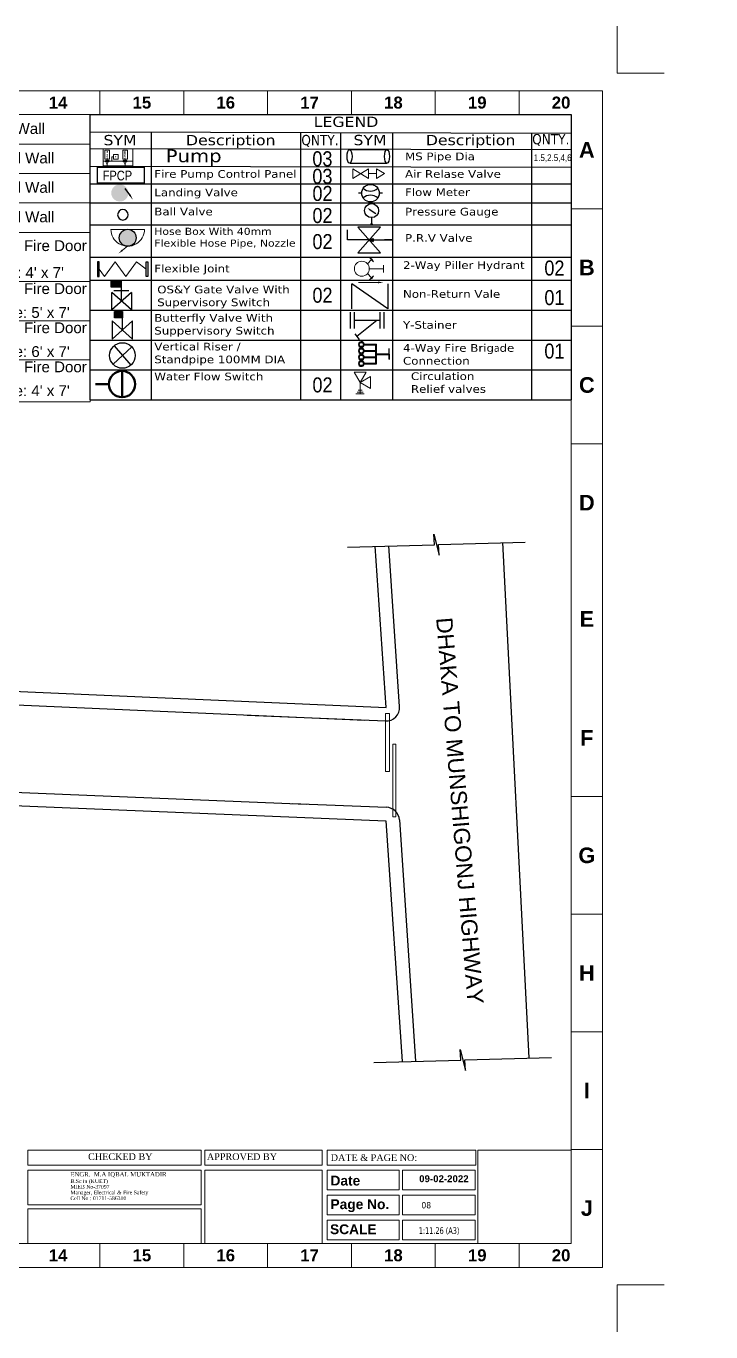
# Model space of a CAD drawing. Header units: inches. Extents: x -98933 to 1585249, y -3352739 to 192771.
# Drawn here: x 22073 to 23894, y 47462 to 50937 of the extents above; entities that cross this region are included whole.
import ezdxf

# ---------------------------------------------------------------- set-up
doc = ezdxf.new("R2010")
doc.units = ezdxf.units.IN
doc.header["$MEASUREMENT"] = 0
doc.header["$PDMODE"] = 35
doc.linetypes.add('CONTINOUS', pattern=[0])
doc.linetypes.add('DASH', pattern=[0.35, 0.25, -0.1])
doc.layers.get('0').update_dxf_attribs({"lineweight": 0})
doc.layers.get('Defpoints').update_dxf_attribs({"lineweight": 0})
for name, color, linetype in [('-TB', 7, 'Continuous'), ('8', 7, 'Continuous'), ('A site line', 7, 'Continuous'), ('bp door', 40, 'Continuous'), ('fire rated wall', 7, 'Continuous'), ('legend', 7, 'Continuous')]:
    doc.layers.add(name, color=color, linetype=linetype)
for name, color, linetype, lineweight in [('BRICK', 32, 'Continuous', 20), ('DIM', 7, 'Continuous', 0), ('FF-VALVES', 170, 'Continuous', 18), ('FIRE SCH', 8, 'Continuous', 0), ('FPS- Butterfly Valve', 1, 'Continuous', 25), ('FPS- FBC-2', 1, 'Continuous', 25), ('FPS- Flexible Joint', 1, 'Continuous', 25), ('FPS- Hose Box', 1, 'Continuous', 25), ('FPS- Landing Valve', 1, 'Continuous', 25), ('FPS- Non Ruturn Valve', 1, 'Continuous', 25), ('FPS- OSY Valve', 1, 'Continuous', 25), ('FPS- Pillar Hydrant', 1, 'Continuous', 25), ('FPS- Pressure Gauge', 1, 'Continuous', 25), ('FPS- Pressure Relief Valve', 1, 'Continuous', 25), ('FPS- Riser', 1, 'Continuous', 25), ('FPS- Y-Strainer', 1, 'Continuous', 25), ('Inline', 7, 'Continuous', 0), ('Layer1', 134, 'Continuous', 0), ('OHTDELIVERY', 7, 'Continuous', 0), ('Outline', 7, 'Continuous', 0), ('pipe line', 1, 'Continuous', 25), ('Scale', 7, 'Continuous', 0), ('Scale_Text', 7, 'Continuous', 0), ('Text', 7, 'Continuous', 0), ('TEXT_TITLEBOX', 7, 'Continuous', 13), ('Titelblk', 7, 'Continuous', 25), ('TITLE', 7, 'Continuous', 20), ('wall', 7, 'Continuous', 0)]:
    doc.layers.add(name, color=color, linetype=linetype, lineweight=lineweight)
doc.styles.add('arial narrow', font='tahoma.ttf')
doc.styles.add('legend', font='arial.ttf')
doc.styles.add('new', font='tahoma.ttf', dxfattribs={"width": 1.3})
doc.styles.add('REG', font='times.ttf')
doc.styles.add('SHT-TEXT-1', font='times.ttf', dxfattribs={"height": 12})
doc.styles.get("Standard").update_dxf_attribs({"font": 'arialbd.ttf', "height": 24})
doc.styles.add('style1', font='arial.ttf')
doc.styles.add('TX 5', font='ARIALN.TTF')
doc.styles.add('ZIA', font='ARIALN.TTF', dxfattribs={"width": 1.05, "height": 10})
doc.dimstyles.new('Dim-Pres', dxfattribs={"dimtxt": 5.5, "dimasz": 2, "dimexe": 1.5, "dimexo": 1.5, "dimgap": 1, "dimtad": 3, "dimdec": 0, "dimzin": 3, "dimdsep": 46, "dimlunit": 4, "dimtxsty": 'REG', "dimblk": 'point', "dimcen": 2, "dimclrd": 256, "dimclre": 256, "dimclrt": 7, "dimadec": 0, "dimazin": 0, "dimtfac": 0.75, "dimtdec": 0, "dimtmove": 1, "dimatfit": 3, "dimldrblk": 'point', "dimfxl": 0, "dimtolj": 1, "dimtzin": 0, "dimlwd": -1, "dimlwe": -1, "dimarcsym": 1})

# ---------------------------------------------------------------- blocks, each defined once
blk = doc.blocks.new('dot')
at = {"color": 4}
for p, q in [((-1.5, 0), (1.5, 0)), ((0, 1.5), (0, -1.5))]:
    blk.add_line(p, q, dxfattribs=at)
at = {"color": 6, "const_width": 0.5}
blk.add_lwpolyline([(-0.25, 0, 1), (0.25, 0, 1)], format="xyb", close=True, dxfattribs=at)
blk = doc.blocks.new('point')
blk.add_blockref('dot', (0, 0))
blk = doc.blocks.new('*D472')
at = {"layer": 'Defpoints', "color": 0, "ltscale": 30, "transparency": 16777216}
for p in [(21753.2, 48778.7, -11.6), (21753.2, 48778.7), (24696, 48689.4, -11.6)]:
    blk.add_point(p, dxfattribs=at)
at = {"layer": 'Layer1', "ltscale": 30, "transparency": 16777216}
for p, q in [((21752.4, 48778.7), (21751.7, 48778.7)), ((21753.2, 48691.4), (21753.2, 48776.7)), ((21757.2, 48689.4), (21751.7, 48689.4))]:
    blk.add_line(p, q, dxfattribs=at)
at = {"layer": 'Layer1', "ltscale": 30, "transparency": 16777216, "xscale": 2, "yscale": 2, "zscale": 2}
for p, rotation in [((21753.2, 48778.7), 90), ((21753.2, 48689.4), 270)]:
    blk.add_blockref('point', p, dxfattribs=dict(at, rotation=rotation))
at = {"layer": 'Layer1', "color": 7, "ltscale": 30, "transparency": 16777216, "insert": (21749.6, 48734), "char_height": 5, "attachment_point": 5, "rotation": 90, "style": 'REG'}
blk.add_mtext('\\A1;7\'-5"', dxfattribs=at)
blk = doc.blocks.new('gfdf')
at = {"layer": 'fire rated wall'}
h = blk.add_hatch(color=1, dxfattribs=at)
h.dxf.hatch_style = 1
h.paths.add_polyline_path([(9432340, -5613482.8), (9432327.3, -5613470), (9432314.5, -5613482.8)])
h.paths.add_polyline_path([(9432314.5, -5613482.8), (9432327.3, -5613495.5), (9432340, -5613482.8)])
at = {"layer": 'fire rated wall', "color": 1, "elevation": 0}
blk.add_lwpolyline([(9432327.3, -5613495.5), (9432340, -5613482.8), (9432327.3, -5613470), (9432314.5, -5613482.8)], close=True, dxfattribs=at)
blk.add_lwpolyline([(9432284.8, -5613482.8), (9432369.8, -5613482.8)], dxfattribs=at)
blk = doc.blocks.new('bfg')
at = {"layer": 'fire rated wall'}
h = blk.add_hatch(color=1, dxfattribs=at)
h.dxf.hatch_style = 1
h.paths.add_polyline_path([(9432308.7, -5613534.5), (9432321.4, -5613547.3), (9432334.2, -5613534.5)])
h.paths.add_polyline_path([(9432334.2, -5613534.5), (9432321.4, -5613521.8), (9432308.7, -5613534.5)])
h.paths.add_polyline_path([(9432334.2, -5613534.5), (9432359.7, -5613534.5), (9432346.9, -5613521.8)])
h.paths.add_polyline_path([(9432334.2, -5613534.5), (9432346.9, -5613547.3), (9432359.7, -5613534.5)])
at = {"layer": 'fire rated wall', "color": 1, "elevation": 0}
blk.add_lwpolyline([(9432291.7, -5613534.5), (9432376.7, -5613534.5)], dxfattribs=at)
for points in [[(9432321.4, -5613547.3), (9432334.2, -5613534.5), (9432321.4, -5613521.8), (9432308.7, -5613534.5)], [(9432346.9, -5613547.3), (9432359.7, -5613534.5), (9432346.9, -5613521.8), (9432334.2, -5613534.5)]]:
    blk.add_lwpolyline(points, close=True, dxfattribs=at)
blk = doc.blocks.new('gdg')
at = {"layer": 'fire rated wall'}
h = blk.add_hatch(color=1, dxfattribs=at)
h.dxf.hatch_style = 1
h.paths.add_polyline_path([(9432288.4, -5613575.8), (9432298.7, -5613586.1), (9432309, -5613575.8)])
h.paths.add_polyline_path([(9432309, -5613575.8), (9432298.7, -5613565.5), (9432288.4, -5613575.8)])
h.paths.add_polyline_path([(9432309, -5613575.8), (9432329.7, -5613575.8), (9432319.3, -5613565.5)])
h.paths.add_polyline_path([(9432309, -5613575.8), (9432319.3, -5613586.1), (9432329.7, -5613575.8)])
h = blk.add_hatch(color=1, dxfattribs=at)
h.dxf.hatch_style = 1
h.paths.add_polyline_path([(9432329.7, -5613575.8), (9432340, -5613586.1), (9432350.3, -5613575.8)])
h.paths.add_polyline_path([(9432350.3, -5613575.8), (9432340, -5613565.5), (9432329.7, -5613575.8)])
h.paths.add_polyline_path([(9432350.3, -5613575.8), (9432371, -5613575.8), (9432360.7, -5613565.5)])
h.paths.add_polyline_path([(9432350.3, -5613575.8), (9432360.7, -5613586.1), (9432371, -5613575.8)])
at = {"layer": 'fire rated wall', "color": 1, "elevation": 0}
blk.add_lwpolyline([(9432274.6, -5613575.8), (9432382, -5613575.8)], dxfattribs=at)
for points in [[(9432298.7, -5613586.1), (9432309, -5613575.8), (9432298.7, -5613565.5), (9432288.4, -5613575.8)], [(9432319.3, -5613586.1), (9432329.7, -5613575.8), (9432319.3, -5613565.5), (9432309, -5613575.8)], [(9432340, -5613586.1), (9432350.3, -5613575.8), (9432340, -5613565.5), (9432329.7, -5613575.8)], [(9432360.7, -5613586.1), (9432371, -5613575.8), (9432360.7, -5613565.5), (9432350.3, -5613575.8)]]:
    blk.add_lwpolyline(points, close=True, dxfattribs=at)
blk = doc.blocks.new('single door')
at = {"ltscale": 100000}
h = blk.add_hatch(color=1, dxfattribs=at)
h.paths.add_polyline_path([(-35778.4, 23402), (-35782.7, 23397.8), (-35778.4, 23393.6), (-35778.4, 23393.6), (-35778.4, 23393.6), (-35774.2, 23397.8)])
h.paths.add_polyline_path([(-35782.7, 23389.3), (-35778.4, 23385.1), (-35774.2, 23389.3), (-35778.4, 23393.6), (-35778.4, 23393.6), (-35778.4, 23393.6)])
at = {"layer": 'bp door', "color": 1}
for points in [[(-35778.4, 23393.6), (-35774.2, 23397.8), (-35778.4, 23402), (-35782.7, 23397.8)], [(-35796.8, 23382.4), (-35796.8, 23381.1), (-35773.7, 23381.1), (-35773.7, 23382.4)], [(-35778.4, 23385.1), (-35774.2, 23389.3), (-35778.4, 23393.6), (-35782.7, 23389.3)], [(-35773.7, 23381.7), (-35773.7, 23381.1), (-35775.1, 23381.1), (-35775.1, 23379.9), (-35770.6, 23379.9), (-35770.6, 23381.7)]]:
    blk.add_lwpolyline(points, close=True, dxfattribs=at)
at = {"layer": 'bp door', "color": 1, "linetype": 'DASH'}
blk.add_arc((-35774, 23383.3), 22.9, 89.3284, 182.3206, dxfattribs=at)
blk = doc.blocks.new('ghfghfghf')
at = {"ltscale": 100000}
h = blk.add_hatch(color=1, dxfattribs=at)
h.paths.add_polyline_path([(8152.2, 16179.1), (8147.2, 16184.1), (8142.3, 16179.2), (8142.3, 16179.1), (8142.3, 16179.1), (8147.2, 16174.2)])
h.paths.add_polyline_path([(8137.3, 16184.1), (8132.4, 16179.1), (8137.3, 16174.2), (8142.3, 16179.1), (8142.2, 16179.1), (8142.3, 16179.2)])
h = blk.add_hatch(color=1, dxfattribs=at)
h.paths.add_polyline_path([(8162.1, 16179.1), (8157.1, 16184.1), (8152.2, 16179.2), (8152.2, 16179.1), (8152.2, 16179.1), (8157.1, 16174.2)])
h.paths.add_polyline_path([(8147.2, 16184.1), (8142.3, 16179.1), (8147.2, 16174.2), (8152.2, 16179.1), (8152.2, 16179.1), (8152.2, 16179.2)])
at = {"layer": 'bp door', "color": 1}
for points in [[(8117.4, 16220.9), (8114.2, 16220.9), (8114.2, 16166.9), (8117.4, 16166.9)], [(8115.8, 16166.9), (8114.2, 16166.9), (8114.2, 16170.1), (8111.6, 16170.1), (8111.6, 16159.5), (8115.8, 16159.5)], [(8132.4, 16179.1), (8137.3, 16174.2), (8142.3, 16179.1), (8137.3, 16184.1)], [(8142.2, 16179.1), (8147.2, 16174.2), (8152.2, 16179.1), (8147.2, 16184.1)], [(8142.3, 16179.1), (8147.2, 16174.2), (8152.2, 16179.1), (8147.2, 16184.1)], [(8152.2, 16179.1), (8157.1, 16174.2), (8162.1, 16179.1), (8157.1, 16184.1)]]:
    blk.add_lwpolyline(points, close=True, dxfattribs=at)
at = {"layer": 'bp door', "color": 1, "linetype": 'DASH'}
blk.add_arc((8119.6, 16167.5), 53.5, 359.3284, 92.3206, dxfattribs=at)
at = {"layer": 'legend', "lineweight": 9}
for p, q in [((8045.7, 16910.2), (8724.9, 16910.2)), ((8045.7, 16910.2), (8045.7, 16145.8)), ((8234.5, 16910.2), (8234.5, 16145.8)), ((8724.9, 16910.2), (8724.9, 16145.8)), ((8045.7, 16831.8), (8724.9, 16831.8)), ((8045.7, 16753.5), (8724.9, 16753.5)), ((8045.7, 16675.1), (8724.9, 16675.1)), ((8045.7, 16596.8), (8724.9, 16596.8)), ((8045.7, 16465.9), (8724.9, 16465.9)), ((8045.7, 16361.8), (8724.9, 16361.8)), ((8045.7, 16361.8), (8724.9, 16361.8)), ((8045.7, 16257.7), (8724.9, 16257.7)), ((8045.7, 16145.8), (8724.9, 16145.8))]:
    blk.add_line(p, q, dxfattribs=at)
at = {"layer": 'fire rated wall'}
for name, p, xscale, yscale, zscale in [('gfdf', (-15896353.3, 9482147.7), 1.686168369313236, 1.686168369313236, 1.686168369313236), ('bfg', (-15896353.3, 9482147.7), 1.686168369313236, 1.686168369313236, 1.686168369313236), ('bfg', (-12187865.4, 7275001.3), 1.292997314696549, 1.292997314696549, 1.292997314696549), ('bfg', (-12187832.5, 7275001.3), 1.292997314696549, 1.292997314696549, 1.292997314696549), ('gdg', (-15896353.3, 9482069.3), 1.686168369313236, 1.686168369313236, 1.686168369313236)]:
    blk.add_blockref(name, p, dxfattribs=dict(at, xscale=xscale, yscale=yscale, zscale=zscale))
at = {"layer": 'wall', "color": 4, "ltscale": 100000, "yscale": 2.337885828237631}
for p, xscale, zscale, rotation in [((-46548, -67128.8), 2.337885828237631, 2.337885828233579, 270), ((-46591.9, -67244.8), 2.337885828237631, 2.337885828233579, 270), ((62850.2, -67244.8), -2.337885828237631, 2.337885828232837, 90), ((-46591.9, -67349), 2.337885828237631, 2.337885828233579, 270), ((62850.2, -67349), -2.337885828237631, 2.337885828232837, 90)]:
    blk.add_blockref('single door', p, dxfattribs=dict(at, xscale=xscale, zscale=zscale, rotation=rotation))
at = {"layer": 'legend', "style": 'legend'}
for s, p in [('1:0 Hour Rated Wall', (8243.2, 16858.8)), ('2:00 Hour Rated Wall', (8246.4, 16780.4)), ('3:00 Hour Rated Wall', (8246.4, 16702.1)), ('4:00 Hour Rated Wall', (8246.4, 16623.7)), ('2:00 Hour Rated Fire Door', (8243.2, 16547.1)), ("Single Leaf Size: 4' x 7'", (8240.6, 16475.5)), ('2:00 Hour Rated Fire Door', (8243.2, 16432.7)), ("Double Leaf Size: 5' x 7'", (8240.6, 16369.3)), ('2:00 Hour Rated Fire Door', (8243.2, 16328.6)), ("Double Leaf Size: 6' x 7'", (8240.6, 16265.2)), ('3:00 Hour Rated Fire Door', (8243.2, 16224.5)), ("Double Leaf Size: 4' x 7'", (8240.6, 16161.1))]:
    blk.add_text(s, height=28.724, dxfattribs=at).set_placement(p)
blk = doc.blocks.new('PAGE')
at = {"layer": 'Inline', "color": 252, "lineweight": 15}
blk.add_lwpolyline([(178051640.63, 22656441.11), (178051640.63, 22657235.79), (178050505.36, 22657235.79), (178050505.36, 22656441.11)], close=True, dxfattribs=at)
at = {"layer": 'Outline', "color": 252, "lineweight": 15}
for p, q in [((178051662.57, 22657252.66), (178050483.42, 22657252.66)), ((178051662.57, 22656424.24), (178051662.57, 22657252.66)), ((178050483.42, 22656424.24), (178051662.57, 22656424.24))]:
    blk.add_line(p, q, dxfattribs=at)
at = {"layer": 'Scale', "color": 252, "lineweight": 9}
for p, q in [((178051308.99, 22657235.79), (178051308.99, 22657252.66)), ((178051367.98, 22657235.79), (178051367.98, 22657252.66)), ((178051426.98, 22657235.79), (178051426.98, 22657252.66)), ((178051485.98, 22657235.79), (178051485.98, 22657252.66)), ((178051544.98, 22657235.79), (178051544.98, 22657252.66)), ((178051603.97, 22657235.79), (178051603.97, 22657252.66)), ((178051640.63, 22657169.57), (178051662.57, 22657169.57)), ((178051640.63, 22657086.79), (178051662.57, 22657086.79)), ((178051640.63, 22657004.01), (178051662.57, 22657004.01)), ((178051640.63, 22656755.67), (178051662.57, 22656755.67)), ((178051640.63, 22656672.88), (178051662.57, 22656672.88)), ((178051640.63, 22656590.1), (178051662.57, 22656590.1)), ((178051640.63, 22656507.32), (178051662.57, 22656507.32)), ((178051640.63, 22656507.32), (178051662.57, 22656507.32)), ((178051640.63, 22656507.32), (178051662.57, 22656507.32)), ((178051308.99, 22656424.24), (178051308.99, 22656441.11)), ((178051367.98, 22656424.24), (178051367.98, 22656441.11)), ((178051426.98, 22656424.24), (178051426.98, 22656441.11)), ((178051485.98, 22656424.24), (178051485.98, 22656441.11)), ((178051544.98, 22656424.24), (178051544.98, 22656441.11)), ((178051603.97, 22656424.24), (178051603.97, 22656441.11))]:
    blk.add_line(p, q, dxfattribs=at)
at = {"layer": 'Scale_Text', "color": 252, "lineweight": 13, "attachment_point": 5}
for s, insert, char_height, width in [('16', (178051397.48, 22657244.22), 8.435, 2.5102), ('18', (178051515.48, 22657244.22), 8.435, 2.5102), ('19', (178051574.48, 22657244.22), 8.435, 2.5102), ('20', (178051633.47, 22657244.22), 8.435, 2.5102), ('14', (178051279.49, 22657244.22), 8.435, 2.5102), ('15', (178051338.49, 22657244.22), 8.435, 2.5102), ('17', (178051456.48, 22657244.22), 8.435, 2.5102), ('A', (178051651.6, 22657210.97), 10.97, 8.3603), ('B', (178051651.6, 22657128.18), 10.97, 8.3603), ('C', (178051651.6, 22657045.4), 10.97, 8.3603), ('D', (178051651.6, 22656962.62), 10.97, 8.3603), ('E', (178051651.6, 22656880.75), 10.97, 8.3603), ('F', (178051651.6, 22656797.06), 10.97, 8.3603), ('G', (178051651.6, 22656714.27), 10.97, 8.3603), ('H', (178051651.6, 22656631.49), 10.97, 8.3603), ('I', (178051651.6, 22656548.71), 10.97, 8.3603), ('J', (178051651.6, 22656465.93), 10.97, 8.3603), ('14', (178051279.49, 22656432.67), 8.435, 2.5102), ('15', (178051338.49, 22656432.67), 8.435, 2.5102), ('16', (178051397.48, 22656432.67), 8.435, 2.5102), ('17', (178051456.48, 22656432.67), 8.435, 2.5102), ('18', (178051515.48, 22656432.67), 8.435, 2.5102), ('19', (178051574.48, 22656432.67), 8.435, 2.5102), ('20', (178051633.47, 22656432.67), 8.435, 2.5102)]:
    blk.add_mtext(s, dxfattribs=dict(at, insert=insert, char_height=char_height, width=width))
blk = doc.blocks.new('Title')
at = {"layer": 'Defpoints', "color": 1, "ltscale": 10}
for points in [[(-98623, -85271), (-98623, -85371), (-98523, -85371)], [(-98623, -88042.4), (-98623, -87942.4), (-98523, -87942.4)]]:
    blk.add_lwpolyline(points, dxfattribs=at)
at = {"layer": 'Titelblk', "color": 3, "linetype": 'Continuous', "lineweight": 0, "xscale": 3.014611567961765, "yscale": 3.014611567959946, "zscale": 3.014611567966516}
blk.add_blockref('PAGE', (-536855255.8, -68388224), dxfattribs=at)
blk = doc.blocks.new('FPS- Pressure Relief Valve')
at = {"layer": 'FPS- Pressure Relief Valve', "ltscale": 15}
h = blk.add_hatch(color=256, dxfattribs=at)
h.paths.add_polyline_path([(-4331.85, -12011.46), (-4331.85, -12012.27), (-4334.03, -12011.46)])
h.paths.add_polyline_path([(-4331.85, -12010.65), (-4331.85, -12011.46), (-4334.03, -12011.46)])
for p, q in [((-4345.87, -12011.46), (-4345.87, -12005.91)), ((-4327.84, -12004.47), (-4340.22, -12004.47)), ((-4327.84, -12004.47), (-4340.22, -12018.46)), ((-4340.22, -12004.47), (-4327.84, -12018.46)), ((-4334.03, -12011.46), (-4331.85, -12010.65)), ((-4331.85, -12010.65), (-4331.85, -12012.27)), ((-4334.03, -12011.46), (-4345.87, -12011.46)), ((-4334.03, -12011.46), (-4321.57, -12011.46)), ((-4334.03, -12011.46), (-4331.85, -12012.27)), ((-4334.03, -12011.46), (-4331.85, -12012.27)), ((-4321.57, -12011.46), (-4325.71, -12011.46)), ((-4340.22, -12018.46), (-4327.84, -12018.46))]:
    blk.add_line(p, q, dxfattribs=at)
blk = doc.blocks.new('FPS- Pressure Gauge')
at = {"layer": 'FPS- Pressure Gauge', "color": 7}
blk.add_lwpolyline([(-4336.3, -11954.31), (-4331.7, -11957.45)], dxfattribs=at)
at = {"layer": 'FPS- Pressure Gauge', "color": 1}
for points in [[(-4334.6, -11960.37), (-4334.6, -11965.05)], [(-4334.6, -11965.05), (-4335.45, -11965.05), (-4333.83, -11965.05)]]:
    blk.add_lwpolyline(points, dxfattribs=at)
blk.add_circle((-4334.6, -11955.37), 5.01, dxfattribs=at)
at = {"layer": 'FPS- Pressure Gauge', "color": 7}
blk.add_solid([(-4336.49, -11954.57), (-4337.91, -11953.21), (-4336.12, -11954.04)], dxfattribs=at)
blk = doc.blocks.new('FPS- Non Ruturn Valve')
at = {"layer": 'FPS- Non Ruturn Valve', "color": 1, "ltscale": 2}
for p, q in [((-4341.32, -11946.47), (-4341.32, -11935.64)), ((-4325.74, -11946.47), (-4341.32, -11935.64)), ((-4325.74, -11935.64), (-4325.74, -11946.47))]:
    blk.add_line(p, q, dxfattribs=at)
at = {"layer": 'FPS- Non Ruturn Valve', "color": 7, "lineweight": 5}
blk.add_lwpolyline([(-4330.01, -11935.05), (-4338.35, -11935.05)], dxfattribs=at)
blk.add_solid([(-4330.01, -11934.65), (-4327.64, -11935.05), (-4330.01, -11935.44)], dxfattribs=at)
blk = doc.blocks.new('FPS- Y-Strainer')
at = {"layer": 'FPS- Y-Strainer', "color": 1, "linetype": 'Continuous'}
for p, q in [((-4339.07, -11925.71), (-4328.32, -11916.87)), ((-4327.1, -11918.41), (-4329.53, -11915.33)), ((-4343.02, -11921.2), (-4343.02, -11930.22)), ((-4340.9, -11921.2), (-4340.9, -11930.22)), ((-4340.9, -11925.71), (-4326.91, -11925.71)), ((-4326.91, -11921.2), (-4326.91, -11930.22)), ((-4324.8, -11921.2), (-4324.8, -11930.22))]:
    blk.add_line(p, q, dxfattribs=at)
blk = doc.blocks.new('FLOW MITER')
at = {"color": 1, "lineweight": 30}
for p, q in [((-163218.73, -135017.19), (-163219.31, -135017.19)), ((-163215.04, -135017.19), (-163215.63, -135017.19))]:
    blk.add_line(p, q, dxfattribs=at)
blk.add_circle((-163217.18, -135017.19), 1.55, dxfattribs=at)
for centre, start, end in [((-163217.18, -135014.83), 229.3985, 310.6015), ((-163217.18, -135019.55), 49.3985, 130.6015)]:
    blk.add_arc(centre, 1.99, start, end, dxfattribs=at)
blk = doc.blocks.new('FPS- Pillar Hydrant')
at = {"layer": 'FPS- Pillar Hydrant', "lineweight": 0}
for p, q in [((-4332.11, -11785.13), (-4334.44, -11787.46)), ((-4332.24, -11785.1), (-4333.39, -11783.95)), ((-4333.39, -11783.95), (-4331.04, -11786.3)), ((-4333.39, -11783.95), (-4331.04, -11786.3)), ((-4331.95, -11784.81), (-4333.39, -11783.95)), ((-4331.04, -11786.3), (-4331.95, -11784.81)), ((-4325.55, -11792.25), (-4325.55, -11788.24)), ((-4332.11, -11795.24), (-4334.44, -11792.92)), ((-4333.42, -11790.19), (-4325.55, -11790.19)), ((-4333.39, -11796.43), (-4331.04, -11794.08)), ((-4333.39, -11796.43), (-4331.04, -11794.08)), ((-4332.24, -11795.27), (-4333.39, -11796.43)), ((-4331.04, -11794.08), (-4331.95, -11795.56)), ((-4325.55, -11790.19), (-4325.55, -11792.25)), ((-4331.95, -11795.56), (-4333.39, -11796.43))]:
    blk.add_line(p, q, dxfattribs=at)
blk.add_circle((-4337.58, -11790.19), 4.16, dxfattribs=at)
blk = doc.blocks.new('A$C3D6C2CD6')
at = {"layer": 'pipe line', "color": 1, "lineweight": 0}
for p, q in [((133, 872), (0, 657)), ((266, 657), (133, 872)), ((0, 657), (266, 657)), ((266, 0), (0, 431)), ((266, 431), (0, 0)), ((0, 431), (266, 431)), ((133, 657), (133, 431)), ((0, 0), (266, 0))]:
    blk.add_line(p, q, dxfattribs=at)
blk = doc.blocks.new('FPS- Hose Box')
at = {"layer": 'FPS- Hose Box'}
blk.add_hatch(color=1, dxfattribs=at).paths.add_polyline_path([(-4357.2, -12025, -1), (-4357.1, -12009.5, -1)])
at = {"layer": 'FPS- Hose Box', "color": 1, "lineweight": 0}
blk.add_line((-4349.4, -12001.7), (-4349.4, -12032.6), dxfattribs=at)
blk.add_line((-4349.4, -12001.7), (-4349.4, -12032.6), dxfattribs=at)
at = {"layer": 'FPS- Hose Box', "color": 1, "lineweight": 0, "ltscale": 10}
blk.add_lwpolyline([(-4368.6, -12012.4), (-4364.9, -12017.1)], dxfattribs=at)
at = {"layer": 'FPS- Hose Box', "color": 1}
blk.add_circle((-4357.1, -12017.2), 7.77, dxfattribs=at)
at = {"layer": 'FPS- Hose Box', "color": 1, "lineweight": 0}
blk.add_arc((-4349.4, -12017.2), 15.5, 89.9811, 269.9811, dxfattribs=at)
at = {"layer": 'FPS- Hose Box', "color": 1, "lineweight": 0, "ltscale": 10}
blk.add_solid([(-4368, -12011.9), (-4371.6, -12008.6), (-4369.3, -12012.8)], dxfattribs=at)
blk = doc.blocks.new('FPS- Butterfly Valve')
at = {"layer": 'FPS- Butterfly Valve'}
h = blk.add_hatch(color=5, dxfattribs=at)
h.dxf.hatch_style = 1
h.paths.add_polyline_path([(-4333.69, -11862.12), (-4333.69, -11865.64), (-4338.21, -11865.64), (-4338.21, -11862.12)])
at = {"layer": 'FPS- Butterfly Valve', "color": 4}
for p, q in [((-4338.21, -11865.64), (-4338.21, -11862.12)), ((-4338.21, -11862.12), (-4333.69, -11862.12)), ((-4333.69, -11865.64), (-4338.21, -11865.64)), ((-4333.69, -11862.12), (-4333.69, -11865.64))]:
    blk.add_line(p, q, dxfattribs=at)
at = {"layer": 'FPS- Butterfly Valve', "color": 1, "ltscale": 2}
for p, q in [((-4333.69, -11872.71), (-4333.69, -11862.12)), ((-4339.63, -11867.44), (-4339.63, -11877.97)), ((-4339.63, -11867.44), (-4327.75, -11877.97)), ((-4339.63, -11877.97), (-4327.75, -11867.44)), ((-4327.75, -11877.97), (-4327.75, -11867.44))]:
    blk.add_line(p, q, dxfattribs=at)
blk = doc.blocks.new('FPS- OSY Valve')
at = {"lineweight": -2}
h = blk.add_hatch(color=5, dxfattribs=at)
h.dxf.hatch_style = 1
h.paths.add_polyline_path([(-4338.77, -11843.67), (-4338.77, -11846.83), (-4333.36, -11846.83), (-4333.36, -11843.67)])
blk.add_lwpolyline([(-4333.36, -11843.67), (-4338.77, -11843.67), (-4338.77, -11846.83), (-4333.36, -11846.83)], close=True, dxfattribs=at)
at = {"layer": 'FPS- OSY Valve', "color": 1, "ltscale": 2}
for p, q in [((-4333.36, -11854.08), (-4333.36, -11843.66)), ((-4338.34, -11858.48), (-4338.34, -11849.67)), ((-4328.38, -11849.67), (-4338.34, -11858.48)), ((-4328.38, -11858.48), (-4338.34, -11849.67)), ((-4329.73, -11848.86), (-4337.38, -11848.86)), ((-4328.38, -11849.67), (-4328.38, -11858.48))]:
    blk.add_line(p, q, dxfattribs=at)
blk = doc.blocks.new('FPS- Landing Valve')
at = {"layer": 'FPS- Landing Valve'}
blk.add_hatch(color=256, dxfattribs=at).paths.add_polyline_path([(-4327.92, -11820.59, -1), (-4339.41, -11820.59, -1)])
blk.add_line((-4327.05, -11821.85), (-4330, -11817.59), dxfattribs=at)
blk.add_solid([(-4326.52, -11821.51), (-4324.99, -11825.03), (-4327.58, -11822.19)], dxfattribs=at)
blk = doc.blocks.new('FPS- Flexible Joint')
at = {"layer": 'FPS- Flexible Joint', "color": 1}
for points in [[(-4344.79, -11808.38), (-4344.79, -11801.69), (-4345.57, -11801.69), (-4345.57, -11808.38)], [(-4323.19, -11808.38), (-4323.19, -11801.69), (-4322.41, -11801.69), (-4322.41, -11808.38)]]:
    blk.add_lwpolyline(points, close=True, dxfattribs=at)
at = {"layer": 'FPS- Flexible Joint', "color": 1, "lineweight": 5}
blk.add_lwpolyline([(-4344.79, -11805.04), (-4342.33, -11808.38), (-4337.41, -11801.69), (-4332.48, -11808.38), (-4327.56, -11801.69), (-4323.19, -11805.04)], dxfattribs=at)
blk = doc.blocks.new('FPS- FBC-2')
at = {"lineweight": -2, "true_color": 0xed1f24}
h = blk.add_hatch(color=240, dxfattribs=at)
h.dxf.hatch_style = 1
h.paths.add_polyline_path([(-4334.74, -11771.09), (-4339.69, -11771.09, 16.474806), (-4339.69, -11771.36), (-4335.01, -11771.36), (-4335.01, -11773.64), (-4339.69, -11773.64, 16.474806), (-4339.69, -11773.91), (-4335.01, -11773.91), (-4335.01, -11776.2), (-4339.69, -11776.2, 16.474806), (-4339.69, -11776.47), (-4335.01, -11776.47), (-4335.01, -11778.75), (-4339.69, -11778.75, 16.474806), (-4339.69, -11779.02), (-4334.74, -11779.02), (-4334.74, -11775.19), (-4329.62, -11775.19), (-4329.62, -11775.05), (-4329.62, -11774.92), (-4334.74, -11774.92)])
h.paths.add_polyline_path([(-4339.95, -11771.22, -1), (-4341.65, -11771.22, -1)], flags=16)
h.paths.add_polyline_path([(-4339.95, -11773.78, -1), (-4341.65, -11773.78, -1)], flags=16)
h.paths.add_polyline_path([(-4339.95, -11776.33, -1), (-4341.65, -11776.33, -1)], flags=16)
h.paths.add_polyline_path([(-4339.95, -11778.88, -1), (-4341.65, -11778.88, -1)], flags=16)
at = {"layer": 'FPS- FBC-2', "color": 1}
for p, q in [((-4339.69, -11771.09), (-4334.74, -11771.09)), ((-4339.69, -11771.36), (-4335.01, -11771.36)), ((-4335.01, -11773.64), (-4335.01, -11771.36)), ((-4334.74, -11774.92), (-4334.74, -11771.09)), ((-4339.69, -11773.64), (-4335.01, -11773.64)), ((-4339.69, -11773.91), (-4335.01, -11773.91)), ((-4339.69, -11776.2), (-4335.01, -11776.2)), ((-4339.69, -11776.47), (-4335.01, -11776.47)), ((-4335.01, -11776.2), (-4335.01, -11773.91)), ((-4335.01, -11778.75), (-4335.01, -11776.47)), ((-4334.74, -11774.92), (-4329.62, -11774.92)), ((-4334.74, -11775.19), (-4329.62, -11775.19)), ((-4334.74, -11779.02), (-4334.74, -11775.19)), ((-4329.62, -11777.12), (-4329.62, -11772.86)), ((-4329.62, -11775.05), (-4329.62, -11777.24)), ((-4339.69, -11778.75), (-4335.01, -11778.75)), ((-4339.69, -11779.02), (-4334.74, -11779.02))]:
    blk.add_line(p, q, dxfattribs=at)
for centre in [(-4340.8, -11771.22), (-4340.8, -11773.78), (-4340.8, -11776.33), (-4340.8, -11778.88)]:
    blk.add_circle(centre, 0.849, dxfattribs=at)
for centre in [(-4340.8, -11771.22), (-4340.8, -11773.78), (-4340.8, -11776.33), (-4340.8, -11778.88)]:
    blk.add_arc(centre, 1.12, 6.947, 353.053, dxfattribs=at)
blk = doc.blocks.new('FPS- Riser')
at = {"layer": 'FPS- Riser'}
for p, q in [((-4330.01, -11756.75), (-4337.56, -11763.74)), ((-4337.14, -11756.34), (-4330.43, -11764.15))]:
    blk.add_line(p, q, dxfattribs=at)
blk.add_circle((-4333.78, -11760.24), 5.15, dxfattribs=at)
blk = doc.blocks.new('ball.v')
at = {"color": 7, "linetype": 'ByBlock', "lineweight": 13, "const_width": 1}
for points in [[(386990, 646713), (386687, 646713)], [(386990, 646537), (386990, 646888)], [(387146, 646537), (387146, 646995), (387395, 646995)], [(387302, 646537), (387302, 646888)], [(387302, 646713), (387601, 646713)]]:
    blk.add_lwpolyline(points, dxfattribs=at)
at = {"color": 7, "linetype": 'CONTINOUS'}
blk.add_circle((387146, 646713), 156, dxfattribs=at)
blk = doc.blocks.new('FPS- Fire Pump-2')
at = {"layer": 'OHTDELIVERY'}
for p, q in [((-4383.5, -11919.6), (-4383.5, -11900.4)), ((-4383.5, -11900.4), (-4350.3, -11900.4)), ((-4350.3, -11919.6), (-4350.3, -11900.4)), ((-4350.3, -11914.2), (-4383.5, -11914.2)), ((-4380.5, -11913.4), (-4377.4, -11913.4)), ((-4380.3, -11915), (-4377.6, -11915)), ((-4378.4, -11916.4), (-4379.5, -11916.4)), ((-4379.5, -11916.4), (-4378.4, -11917.1)), ((-4378.4, -11916.4), (-4379.5, -11917.1)), ((-4378.4, -11917.1), (-4379.5, -11917.1)), ((-4379, -11912), (-4379, -11916.4)), ((-4379, -11917.1), (-4379, -11919.6)), ((-4372, -11909.5), (-4373.8, -11909.5)), ((-4373.8, -11909.5), (-4373.8, -11914.2)), ((-4360.6, -11913.4), (-4357.5, -11913.4)), ((-4360.4, -11915), (-4357.7, -11915)), ((-4358.5, -11916.4), (-4359.6, -11916.4)), ((-4359.6, -11916.4), (-4358.5, -11917.1)), ((-4358.5, -11916.4), (-4359.6, -11917.1)), ((-4358.5, -11917.1), (-4359.6, -11917.1)), ((-4359, -11912), (-4359, -11916.4)), ((-4359, -11912), (-4359, -11916.4)), ((-4359, -11917.1), (-4359, -11919.6)), ((-4383.5, -11919.6), (-4350.3, -11919.6))]:
    blk.add_line(p, q, dxfattribs=at)
for points in [[(-4381.6, -11901.8), (-4376.4, -11901.8), (-4376.4, -11912), (-4381.6, -11912)], [(-4361.6, -11901.8), (-4356.4, -11901.8), (-4356.4, -11912), (-4361.6, -11912)], [(-4372, -11906.9), (-4366.7, -11906.9), (-4366.7, -11912), (-4372, -11912)]]:
    blk.add_lwpolyline(points, close=True, dxfattribs=at)
for centre in [(-4379, -11914.2), (-4359, -11914.2)]:
    blk.add_circle(centre, 0.777, dxfattribs=at)
for centre, start, end in [((-4380.4, -11914.2), 97.2169, 277.2169), ((-4377.5, -11914.2), 262.7831, 82.7831), ((-4360.5, -11914.2), 97.2169, 277.2169), ((-4357.6, -11914.2), 262.7831, 82.7831)]:
    blk.add_arc(centre, 0.783, start, end, dxfattribs=at)
at = {"layer": 'OHTDELIVERY', "char_height": 2, "attachment_point": 1}
for s, insert, rotation in [('DIESEL', (-4358.3, -11902), 270), ('ELECT', (-4378, -11902.7), 270), ('J', (-4368.8, -11910.5), 180)]:
    blk.add_mtext_dynamic_manual_height_columns(s, width=1.593, gutter_width=35, heights=[0], dxfattribs=dict(at, insert=insert, rotation=rotation))
blk = doc.blocks.new('sswy')
at = {"color": 1, "lineweight": 50}
for p, q in [((-252678.3, 148551), (-252678.3, 148476.4)), ((-252715.6, 148513.7), (-252753.9, 148513.7))]:
    blk.add_line(p, q, dxfattribs=at)
blk.add_circle((-252678.3, 148513.7), 37.3, dxfattribs=at)
blk = doc.blocks.new('P.R.V')
at = {"layer": 'FIRE SCH', "color": 1}
for p, q in [((145872, 36732), (145942, 36732)), ((145882, 36717), (145932, 36717)), ((145890, 36702), (145924, 36702)), ((145907, 36638), (145907, 36732)), ((145857, 36553), (145956, 36553))]:
    blk.add_line(p, q, dxfattribs=at)
blk.add_lwpolyline([(145821, 36589), (145821, 36688), (145907, 36638)], close=True, dxfattribs=at)
blk.add_lwpolyline([(145956, 36553), (145907, 36638), (145857, 36553)], dxfattribs=at)

msp = doc.modelspace()

# ---------------------------------------------------------------- linework, layer by layer
at = {"layer": '8', "color": 7, "lineweight": -3}
for p, q in [((22242.78, 49942.84), (22242.78, 50701.76)), ((22242.78, 50701.76), (23522.6, 50701.76)), ((23522.6, 50701.76, 42.36), (23522.6, 49942.84, -15.28)), ((22242.54, 50655.71), (23522.6, 50652.77, 38.64)), ((22405.51, 50655.33, 62.17), (22405.51, 49942.84, 2.58)), ((22802.5, 50654.42, 62.08), (22802.5, 49942.84, 2.58)), ((22908.52, 50654.18, 43.6), (22908.52, 49942.84, -15.88)), ((23047.06, 50653.86, 62.03), (23047.06, 49942.84, 2.58)), ((23416.57, 50653.02, 61.8), (23416.57, 49942.84, 3.23)), ((22242.78, 50611.35), (23522.6, 50608.67, 35.29)), ((22242.78, 50564.64), (23522.6, 50562.23, 31.76)), ((22242.78, 50517.93), (22780.03, 50517.93)), ((22242.78, 50517.93), (23522.6, 50517.93)), ((22242.64, 50466.74), (23522.6, 50466.74)), ((22242.78, 50408.9), (23522.6, 50408.9)), ((22242.78, 50322.46), (23522.6, 50322.46)), ((22242.78, 50261.1), (23522.6, 50261.1)), ((22242.78, 50181.53), (23522.6, 50181.53)), ((22242.78, 50101.97), (23522.6, 50101.97)), ((22242.78, 50022.4), (23522.6, 50022.4)), ((22242.78, 49942.84, -15.88), (23522.6, 49942.84, -15.88))]:
    msp.add_line(p, q, dxfattribs=at)
at = {"layer": '8', "color": 1, "lineweight": -3}
for p, q in [((22932.95, 50608.89), (23032.4, 50608.86)), ((22933.81, 50572.24), (23032.77, 50572.24))]:
    msp.add_line(p, q, dxfattribs=at)
at = {"layer": '8', "color": 7, "lineweight": -3}
msp.add_lwpolyline([(22262.8, 50562.17), (22386.36, 50562.17), (22386.36, 50519.64), (22262.8, 50519.64)], close=True, dxfattribs=at)
at = {"layer": '8', "color": 1, "lineweight": -3}
for centre in [(22932.95, 50590.57), (23032.4, 50590.54)]:
    msp.add_ellipse(centre, major_axis=(0, -18.32), ratio=0.3570771, dxfattribs=at)
at = {"layer": 'A site line', "color": 7, "ltscale": 30}
for p, q in [((23339.68, 49562.78, -7.81), (23409.75, 48191.41, -7.81)), ((23029.94, 49124.03, -11.6), (23001.17, 49552.89, -11.6)), ((23065.86, 49126.43, -11.6), (23037.18, 49553.94, -11.6)), ((21785.31, 49178.2, -11.6), (23029.94, 49124.03, -11.6)), ((21779.25, 48909.6, -11.6), (22817.46, 48867.04, -11.6)), ((21777.77, 48873.63, -11.6), (23029.6, 48822.32, -9.7)), ((22779.97, 48868.58, -11.6), (23031.08, 48858.29, -11.6)), ((23065.52, 48824.73, -9.7), (23108.6, 48182.61, -9.7)), ((23029.6, 48822.32, -9.7), (23072.59, 48181.56, -9.7))]:
    msp.add_line(p, q, dxfattribs=at)
at = {"layer": 'A site line', "color": 7, "ltscale": 30, "extrusion": (0.029825, -0.004737, 0.999544)}
for points, elevation in [([(52533.46, -14864.37), (52576.41, -15091.86), (52603.49, -15085.6), (52551.03, -15108.17), (52578.3, -15101.87), (52621.26, -15329.36)], 453.54), ([(51190.05, -15148.53), (51233.01, -15376.02), (51260.09, -15369.77), (51207.62, -15392.33), (51234.9, -15386.04), (51277.86, -15613.52)], 462.13)]:
    msp.add_lwpolyline(points, dxfattribs=dict(at, elevation=elevation))
at = {"layer": 'A site line', "color": 7, "ltscale": 30, "elevation": -11.6}
msp.add_lwpolyline([(21787.09, 49250.06), (21751.87, 49252.84), (21749.35, 49179.09, 0.4090312), (21783.81, 49142.23), (22973.46, 49090.38)], format="xyb", dxfattribs=at)
msp.add_lwpolyline([(22660.67, 49103.63), (23028.42, 49088.06)], dxfattribs=at)
at = {"layer": 'A site line', "color": 7, "ltscale": 30}
for centre, start, end in [((23029.94, 49124.03, -9.7), 267.57498, 3.83786), ((23029.6, 48822.32, -9.7), 3.83786, 87.65299)]:
    msp.add_arc(centre, 36, start, end, dxfattribs=at)
at = {"layer": 'BRICK', "color": 7, "ltscale": 30, "elevation": -11.6}
for points in [[(23039.34, 49108.35), (23028.22, 49108.35), (23028.22, 48953.61), (23039.34, 48953.61)], [(23048.24, 48832.81), (23056.4, 48832.81), (23056.4, 49026.05), (23048.24, 49026.05)]]:
    msp.add_lwpolyline(points, close=True, dxfattribs=at)
at = {"layer": 'TEXT_TITLEBOX'}
for p, q in [((22077.35, 47906.23), (22077.35, 47946.16)), ((22077.35, 47946.16), (22538.09, 47946.16)), ((22538.09, 47946.16), (22538.09, 47906.23)), ((22547.53, 47906.23), (22547.53, 47946.16)), ((22547.53, 47946.16), (22859.71, 47946.16)), ((22859.71, 47946.16), (22859.71, 47906.23)), ((22873.1, 47906.23), (22873.1, 47946.16)), ((22873.1, 47946.16), (23268.4, 47946.16)), ((23268.4, 47946.16), (23268.4, 47906.23)), ((23274.27, 47697.83), (23274.27, 47946.16)), ((23274.27, 47946.16), (23522.6, 47946.16)), ((23522.6, 47946.16), (23522.6, 47697.83)), ((22538.09, 47906.23), (22077.35, 47906.23)), ((22077.5, 47799.98), (22077.5, 47892.22)), ((22077.5, 47892.22), (22538.23, 47892.22)), ((22538.23, 47892.22), (22538.23, 47799.98)), ((22859.71, 47906.23), (22547.53, 47906.23)), ((22547.53, 47697.83), (22547.53, 47892.22)), ((22547.53, 47892.22), (22859.71, 47892.22)), ((22859.71, 47892.22), (22859.71, 47697.83)), ((23268.4, 47906.23), (22873.1, 47906.23)), ((22873.1, 47839.92), (22873.1, 47892.22)), ((22873.1, 47892.22), (23065.29, 47892.22)), ((23065.29, 47892.22), (23065.29, 47839.92)), ((23073.47, 47839.92), (23073.47, 47892.22)), ((23073.47, 47892.22), (23267.38, 47892.22)), ((23267.38, 47892.22), (23267.38, 47839.92)), ((23065.29, 47839.92), (22873.1, 47839.92)), ((22873.1, 47773.61), (22873.1, 47825.91)), ((22873.1, 47825.91), (23065.29, 47825.91)), ((23065.29, 47825.91), (23065.29, 47773.61)), ((23267.38, 47839.92), (23073.47, 47839.92)), ((23073.47, 47773.61), (23073.47, 47825.91)), ((23073.47, 47825.91), (23267.38, 47825.91)), ((23267.38, 47825.91), (23267.38, 47773.61)), ((22538.23, 47799.98), (22077.5, 47799.98)), ((22077.5, 47697.83), (22077.5, 47790.07)), ((22077.5, 47790.07), (22538.23, 47790.07)), ((22538.23, 47790.07), (22538.23, 47697.83)), ((23065.29, 47773.61), (22873.1, 47773.61)), ((22873.1, 47707.31), (22873.1, 47759.6)), ((22873.1, 47759.6), (23065.29, 47759.6)), ((23065.29, 47759.6), (23065.29, 47707.31)), ((23267.38, 47773.61), (23073.47, 47773.61)), ((23073.47, 47707.31), (23073.47, 47759.6)), ((23073.47, 47759.6), (23267.38, 47759.6)), ((23267.38, 47759.6), (23267.38, 47707.31)), ((22538.23, 47697.83), (22077.5, 47697.83)), ((22859.71, 47697.83), (22547.53, 47697.83)), ((23065.29, 47707.31), (22873.1, 47707.31)), ((23267.38, 47707.31), (23073.47, 47707.31)), ((23522.6, 47697.83), (23274.27, 47697.83))]:
    msp.add_line(p, q, dxfattribs=at)

# ---------------------------------------------------------------- block references
at = {"layer": '8', "color": 7, "xscale": 2.388190438068705, "yscale": 2.388190438054153, "zscale": 2.388190438075793}
msp.add_blockref('FPS- Fire Pump-2', (32745.74, 79031.38), dxfattribs=at)
at = {"layer": '8', "color": 7, "lineweight": -3}
for name, p, xscale, yscale, zscale, rotation in [('A$C3D6C2CD6', (22941.6, 50557.69), 0.09633405433851294, 0.09633405433851294, 0.09633405410523425, 270), ('FPS- Hose Box', (-12396.31, 62969.48), 2.890777671353135, 2.890777672255354, 2.890777673425266, 90), ('FPS- Y-Strainer', (1766.35, -8219.97), 4.894819071399979, 4.894819072898827, 4.894819074889154, 180)]:
    msp.add_blockref(name, p, dxfattribs=dict(at, xscale=xscale, yscale=yscale, zscale=zscale, rotation=rotation))
for name, p, xscale, yscale, zscale in [('FPS- Landing Valve', (39518.91, 97400.38), 3.968252843711525, 3.968252844941162, 3.96825284654674), ('FLOW MITER', (2483894.13, 2086213.4), 15.07749141004751, 15.07749141004751, 15.07749140982472), ('FPS- Pressure Gauge', (39109.47, 94901.35), 3.718423841724871, 3.718423842845368, 3.718423844371482), ('FPS- Pressure Relief Valve', (44126.48, 108960.75), 4.878050905565033, 4.878050907042052, 4.878050909056647), ('FPS- Pillar Hydrant', (43705.52, 106666), 4.781465427571675, 4.781465426400246, 4.781465428421376), ('FPS- Flexible Joint', (47386.53, 118542.01), 5.781555342720821, 5.781555344510707, 5.781555346843344), ('FPS- OSY Valve', (44949.39, 112091.62), 5.220658971986268, 5.220658973594254, 5.220658975711076), ('FPS- Non Ruturn Valve', (49607.46, 123572.25), 6.143010681669693, 6.143010683554166, 6.143010686043581), ('FPS- Butterfly Valve', (42316.54, 104888.67), 4.612250484613469, 4.612250486017729, 4.612250487897562), ('FPS- Riser', (50970.53, 127783.99), 6.608986304869177, 6.608986306877341, 6.608986309556804), ('FPS- FBC-2', (51652.43, 127885.74), 6.608986304869177, 6.608986306877341, 6.608986309556804)]:
    msp.add_blockref(name, p, dxfattribs=dict(at, xscale=xscale, yscale=yscale, zscale=zscale))
at = {"layer": '8', "color": 7, "linetype": 'Continuous', "lineweight": 9, "xscale": -0.08979636794538237, "yscale": 0.08979636765434407, "zscale": 0.08979636783422794}
msp.add_blockref('ball.v', (57094.21, -7637.15), dxfattribs=at)
at = {"layer": '8', "color": 7, "lineweight": -2, "xscale": 0.9364445712999441, "yscale": 0.9364445712853922, "zscale": 0.9364445712883993}
msp.add_blockref('sswy', (258946.88, -89090.3), dxfattribs=at)
at = {"layer": 'DIM', "linetype": 'ByBlock', "lineweight": 5, "xscale": 0.3216477799869608, "yscale": 0.3216477798850974, "zscale": 0.3216477799759183, "rotation": 180}
msp.add_blockref('P.R.V', (69891.56, 61773.49, 16163484.68), dxfattribs=at)
at = {"layer": 'Layer1', "color": 1}
msp.add_blockref('ghfghfghf', (13517.92, 33791.61), dxfattribs=at)
at = {"layer": 'TITLE', "xscale": 1.253909077960998, "yscale": 1.253909077960998, "zscale": 1.253909067584736}
msp.add_blockref('Title', (147308.88, 157859.4), dxfattribs=at)

# ---------------------------------------------------------------- texts
at = {"layer": '-TB', "lineweight": 0, "insert": (23124.23, 47807.92), "char_height": 17, "width": 60.2697, "attachment_point": 1, "style": 'arial narrow'}
msp.add_mtext('08', dxfattribs=at)
at = {"layer": '8', "color": 7, "lineweight": -3, "style": 'TX 5'}
msp.add_text('FPCP', height=25.652, dxfattribs=at).set_placement((22276.15, 50526.75, 154.09))
at = {"layer": '8', "color": 7, "ltscale": 100000, "attachment_point": 1, "style": 'new'}
for s, insert, char_height, width in [('{\\C256;LEGEND}', (22837.42, 50696.33, 9), 27.282, 280.8085), ('{\\C256;SYM}', (22278.22, 50647.57, 9), 27.282, 280.8085), ('{\\C256;Description}', (22497.66, 50647.57, 9), 27.282, 280.8085), ('{\\W1;\\C256;QNTY.}', (22804.71, 50647.76, 89.66), 27.282, 96.3621), ('{\\C256;SYM}', (22943.22, 50647.76, 71.2), 27.282, 96.3621), ('{\\C256;Description}', (23135.76, 50647.76, 71.2), 27.282, 280.8085), ('{\\W1;\\C256;QNTY.}', (23418.78, 50650.16, 89.66), 27.282, 96.3621), ('{\\C256;Pump}', (22443.7, 50609.21, 62.2), 34.1025, 165.6772), ('{\\C256;MS Pipe Dia}', (23080.44, 50600.85, 65.24), 20.4615, 387.9216), ('{\\C256;Fire Pump Control Panel}', (22413.47, 50554.14, 62.2), 20.4615, 387.9216), ('{\\C256;Air Relase Valve}', (23080.44, 50554.14, 9), 20.4615, 387.9216), ('{\\C256;Landing Valve}', (22413.47, 50505.04, 62.2), 20.4615, 387.9216), ('{\\C256;Flow Meter}', (23080.44, 50505.6, 9), 20.4615, 387.9216), ('{\\C256;Ball Valve}', (22413.47, 50454.05, 12.34), 20.4615, 387.9216), ('{\\C256;Pressure Gauge}', (23080.44, 50453.74, 9), 20.4615, 387.9216), ('{\\C256;Hose Box With 40mm Flexible Hose Pipe, Nozzle}', (22413.47, 50400.58, 12.34), 18.7564, 386.9021), ('{\\C256;P.R.V Valve}', (23080.44, 50383.78, 9), 20.4615, 387.9216), ('{\\C256;Flexible Joint}', (22413.47, 50302.44, 12.34), 20.4615, 387.9216), ('{\\C256;2-Way Piller Hydrant}', (23075.03, 50311.47, 12.34), 20.4615, 387.9216), ('{\\C256;OS&Y Gate Valve With Supervisory Switch}', (22421.27, 50246.58, 12.34), 20.4615, 387.9216), ('{\\C256;Non-Return Vale}', (23075.03, 50234.67, 12.34), 20.4615, 387.9216), ('{\\C256;Butterfly Valve With Suppervisory Switch}', (22413.47, 50171.1, 12.34), 20.4615, 387.9216), ('{\\C256;Y-Stainer}', (23075.03, 50152.26, 12.34), 20.4615, 332.9844), ('{\\C256;Vertical Riser / Standpipe 100MM DIA}', (22413.47, 50094.66, 12.34), 20.4615, 387.9216), ('{\\C256;4-Way Fire Brig\\W1;a\\W1.3;de Connection}', (23075.03, 50090.98, 12.34), 20.4615, 387.9216), ('{\\C256;Water Flow Switch}', (22413.47, 50015.09, 14.92), 20.4615, 387.9216), ('\\pi-8,l8,t8;Circulation \\PRelief valves', (23096.14, 50015.94, 2437103.08), 20.4615, 387.9216)]:
    msp.add_mtext(s, dxfattribs=dict(at, insert=insert, char_height=char_height, width=width))
at = {"layer": 'FF-VALVES', "color": 7, "style": 'arial narrow', "width": 0.8}
msp.add_text('1:11.26 (A3)', height=17.5054, dxfattribs=at).set_placement((23117.02, 47723.16))
at = {"layer": 'Text', "color": 7, "extrusion": (0.029825, -0.004737, 0.999544), "style": 'style1'}
msp.add_text(' DHAKA TO MUNSHIGONJ HIGHWAY', height=43.0402, rotation=193.67845, dxfattribs=at).set_placement((52400.52, -15123.03, 445.3))
at = {"layer": 'Text', "lineweight": -2, "ltscale": 10, "attachment_point": 1, "style": 'ZIA'}
for s, insert, char_height, width in [('{\\C6;03}', (22833.99, 50604.19, -1.15), 39.909, 65.9264), ('{\\C6;1.5,2.5,4,6}', (23422.91, 50595.88, 23.61), 17.6935, 29.2282), ('{\\C6;03}', (22833.96, 50557.59, -2.69), 39.909, 65.9264), ('{\\C6;02}', (22834.22, 50511.93, -16.52), 39.909, 65.9264), ('{\\C6;02}', (22834.22, 50453.16, -16.52), 39.909, 65.9264), ('{\\C6;02}', (22834.22, 50383.82, -16.52), 39.909, 65.9264), ('{\\C6;02}', (23451.19, 50313.47, -16.52), 39.909, 65.9264), ('{\\C6;02}', (22834.22, 50241.11, -16.52), 39.909, 65.9264), ('{\\C6;01}', (23451.19, 50234.86, -16.52), 39.909, 65.9264), ('{\\C6;01}', (23451.19, 50092.55, -16.52), 39.909, 65.9264), ('{\\C6;02}', (22834.22, 50002.41, -16.52), 39.909, 65.9264)]:
    msp.add_mtext(s, dxfattribs=dict(at, insert=insert, char_height=char_height, width=width))
at = {"layer": 'TEXT_TITLEBOX', "lineweight": 25, "style": 'SHT-TEXT-1'}
for s, height, p in [('CHECKED BY', 17.847, (22237.29, 47919.73)), ('APPROVED BY', 17.8468, (22553.45, 47919.63)), ('DATE & PAGE NO:', 17.8468, (22882.79, 47917.17)), ('ENGR.  M.A IQBAL MUKTADIR', 11.7297, (22190.33, 47875.89)), ('B.Sc in (KUET)', 9.9954, (22190.44, 47858.47)), ('MIEB No-37097', 9.9954, (22190.44, 47843.47)), ('Cell No : 01711-586310', 9.9954, (22190.16, 47812.97)), ('Manager, Electrical & Fire Safety', 9.9954, (22190.44, 47828.22))]:
    msp.add_text(s, height=height, dxfattribs=at).set_placement(p)
at = {"layer": 'TEXT_TITLEBOX', "lineweight": 25}
for s, height, p in [('Date', 26.123, (22882.26, 47851.88)), ('09-02-2022', 18.411, (23118.1, 47860.7)), ('Page No.', 26.123, (22882.28, 47789.01))]:
    msp.add_text(s, height=height, dxfattribs=at).set_placement(p)
at = {"layer": 'TEXT_TITLEBOX', "color": 1, "lineweight": 25}
msp.add_text('SCALE', height=26.123, dxfattribs=at).set_placement((22880.92, 47722.31))

# ---------------------------------------------------------------- dimensions: what is measured, and where the dimension line sits
at = {"layer": 'Layer1', "ltscale": 30}
dim = msp.add_linear_dim(base=(21753.18, 48778.67), p1=(24696.04, 48689.4, -11.61), p2=(21753.21, 48778.67, -11.61), angle=90, dimstyle='Dim-Pres', override={"dimtxt": 5, "dimfxl": 4, "dimfxlon": 1}, dxfattribs=at)
dim.commit()
dim.dimension.update_dxf_attribs({"geometry": '*D472', "text_midpoint": (21749.63, 48734.04)})

doc.saveas('drawing.dxf')
